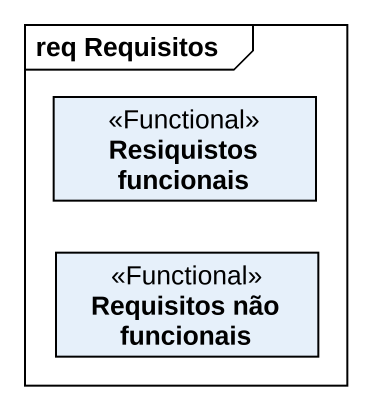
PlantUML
@startuml
mainframe req Requisitos
hide circle
hide empty members
class "Resiquistos funcionais" as Resiquistos_funcionais <<Functional>>
class "Requisitos não funcionais" as Requisitos_não_funcionais <<Functional>>
@enduml
